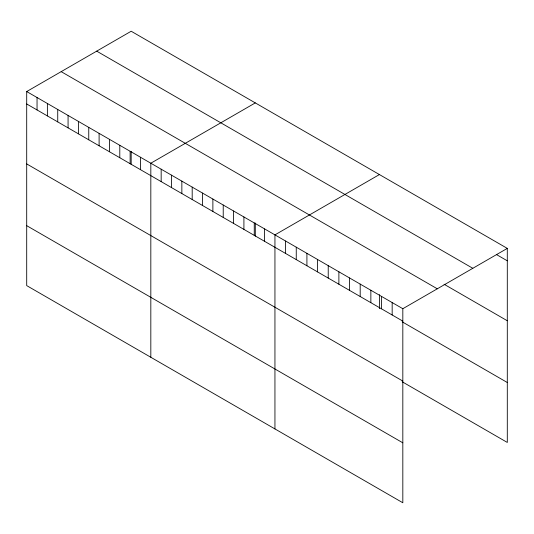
<?xml version="1.0" encoding="UTF-8"?>
<svg xmlns="http://www.w3.org/2000/svg" width="534" height="534" viewBox="0 0 534 534"><rect width="100%" height="100%" fill="white"/><g stroke="black" fill="none" stroke-linecap="round" stroke-linejoin="round"><path stroke-width="0.8" d="M26.7 91.554L402.823 308.712L402.823 502.761L26.7 285.61L26.7 91.554L131.177 31.239L507.3 248.39L507.3 442.446L402.155 381.737M255.299 102.902L150.822 163.217L150.822 357.266M379.42 174.558L274.943 234.88L274.943 428.929M402.823 308.712L507.3 248.39M496.64 254.658L507.3 260.812M96.701 51.144L472.824 268.302M444.068 284.242L507.3 320.754M61.176 71.649L437.299 288.807M26.7 103.976L402.823 321.134M402.155 321.795L507.3 382.504M26.7 163.918L402.823 381.069M26.7 225.668L402.823 442.819M392.17 302.558L392.17 314.98M381.51 296.403L381.51 308.826M379.42 294.675L379.42 308.672M370.856 290.256L370.856 302.671M360.196 284.101L360.196 296.517M349.543 277.947L349.543 290.369M338.883 271.793L338.883 284.215M328.23 265.645L328.23 278.06M317.57 259.491L317.57 271.906M306.916 253.336L306.916 265.758M296.257 247.182L296.257 259.604M285.597 241.034L285.597 253.45M264.597 228.906L264.597 241.328M255.299 223.012L255.299 236.188M254.257 222.938L254.257 235.354M243.911 216.964L243.911 229.386M233.572 210.99L233.572 223.412M223.225 205.023L223.225 217.438M212.879 199.048L212.879 211.471M202.54 193.074L202.54 205.497M192.193 187.107L192.193 199.522M181.854 181.133L181.854 193.555M171.507 175.159L171.507 187.581M161.168 169.191L161.168 181.607M140.475 157.25L140.475 169.665M131.177 151.356L131.177 164.525M130.136 151.276L130.136 163.698M119.79 145.301L119.79 157.724M109.45 139.334L109.45 151.749M99.104 133.36L99.104 145.782M88.757 127.386L88.757 139.808M78.418 121.418L78.418 133.834M68.072 115.444L68.072 127.866M57.732 109.47L57.732 121.892M47.386 103.503L47.386 115.918M37.046 97.528L37.046 109.951"/></g></svg>
